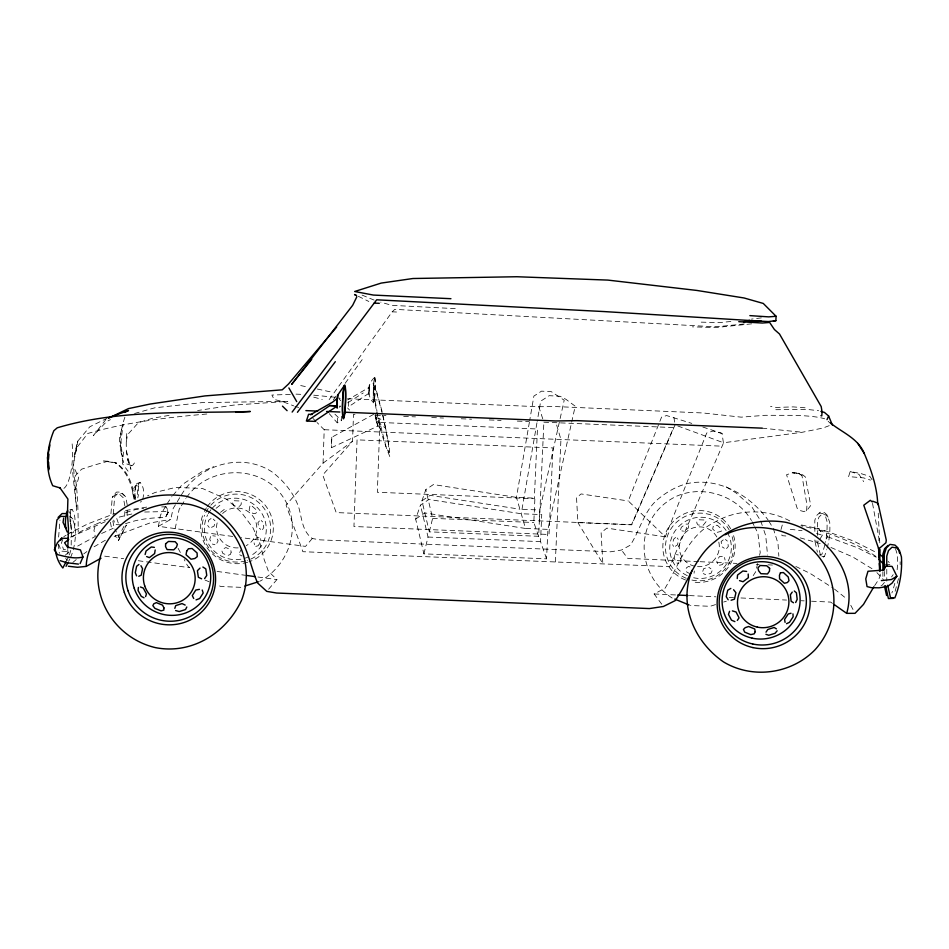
<?xml version="1.0" encoding="UTF-8"?>
<svg xmlns="http://www.w3.org/2000/svg" width="949" height="949" viewBox="0 0 949 949"><rect width="100%" height="100%" fill="white"/><g stroke="black" fill="none" stroke-linecap="round" stroke-linejoin="round"><path stroke-width="0.71" stroke-dasharray="4.75 3.56" d="M124.841 511.57L124.521 519.767M124.853 505.829L123.37 497.857L119.752 494.524L115.422 494.441L112.255 497.513L110.713 516.576M127.202 510.491L126.952 517.715M127.213 504.785L125.731 496.861L121.128 492.104L116.597 492.057L113.085 495.437L112.255 497.513M348.437 401.557L348.437 406.801L369.268 393.076L369.469 387.228L347.642 399.873M829.26 425.638L822.961 428.046L802.308 432.246L723.589 442.768L669.721 566.612L302.873 551.701L286.076 505.07L323.051 463.159L324.202 429.707L317.025 422.519M347.524 398.758L538.783 406.718L543.872 422.198L673.624 427.584L631.559 524.655L336.195 512.579L322.743 474.974L352.542 441.226L353.502 414.298L357.927 414.488M369.078 387.358L368.995 393.183M538.664 536.304L533.812 522.496L534.904 498.142L516.446 497.383L433.42 484.559L425.828 489.601L421.961 500.787L429.316 531.843L538.664 536.304L539.839 510.016L564.204 400.229L551.333 391.688L541.523 391.142L533.884 396.089L529.649 420.692M539.435 520.894L543.872 422.198M546.565 558.842L540.527 541.63L541.737 514.583L521.226 513.741L428.912 499.482L420.478 505.093L415.65 519.044L423.906 553.86L546.565 558.842L547.905 529.376L575.213 406.208L565.984 399.339L560.159 396.302L549.198 395.674L540.693 401.178L537.205 421.38M555.343 561.974L560.942 439.506L555.853 422.293M58.257 544.062L59.36 553.279M58.624 537.063L59.965 520.064M113.239 514.061L114.687 496.529L117.842 493.468L122.148 493.551L125.731 496.861M806.603 510.776L806.958 505.046L801.917 475.295L798.239 473.183L792.735 472.768L786.555 474.725L797.207 508.379L800.268 510.609L803.744 511.523L806.603 510.776L810.731 505.509L805.321 476.908L802.83 474.915L798.239 473.183L802.498 475.983L801.917 475.295M123.429 452.068L122.599 463.871L128.044 471.155M206.835 414.001C166.894 417.477 126.324 422.21 87.794 433.479L77.45 446.789L75.042 454.357L77.806 441.107L72.397 469.625L76.703 510.289L73.5 466.469L74.425 454.061L77.806 441.107L89.847 426.742L106.905 418.343M70.76 550.373L69.265 555.521M71.175 545.058L71.472 526.197L70.084 521.499M694.087 573.22L694.3 571.001M674.668 555.473L674.241 558.309L676.613 562.899L678.855 563.587M688.677 525.687L688.274 528.13L684.122 531.286L681.88 530.859M529.4 422.139L516.446 497.383L519.898 509.198L539.839 510.016M536.956 422.827L521.226 513.741L525.532 528.463L547.905 529.376M374.499 377.524C367.049 383.965 366.705 395.875 373.586 402.874M232.695 536.446L158.412 526.304L160.428 515.2L166.36 505.034M126.3 441.439L127.581 434.689L138.388 422.685L152.765 418.201L170.144 415.188M175.162 528.712L179.147 509.364L180.642 506.968M142.718 499.364C144.177 493.883 144.26 487.074 140.274 482.638L136.549 483.492L135.636 485.603L134.639 493.124L135.28 499.945M158.412 526.304L170.737 519.447L173.133 508.545L180.642 496.161M757.634 563.528L755.701 571.773L752.616 576.506M759.568 555.295L760.22 552.543L757.86 533.018L754.657 526.766M423.906 553.86L428.035 537.039L420.478 505.093M429.316 531.843L432.625 518.356L425.828 489.601M895.121 591.298L899.237 575.758M108.233 518.795L95.552 524.429L93.963 530.289L95.28 536.458L76.501 546.719M375.567 414.618L377.892 426.077L331.438 447.714L331.794 437.252L375.033 413.586M210.548 536.576L209.741 539.412L212.22 544.014L214.948 544.714M680.611 529.684L681.299 527.288L685.463 524.121L687.989 524.073M331.794 437.252L331.438 447.714M780.968 529.601L782.344 524.833M75.173 489.518L78.708 477.679L73.5 466.469M702.782 571.345L703.6 568.7L708.559 567.134L710.908 568.795M872.084 479.755L869.925 476.422L860.873 473.563L850.174 471.523L848.596 476.588L863.685 477.905L870.494 480.111M680.267 562.116L681.109 559.578L678.749 555.011L676.4 554.643M124.888 417.228C119.799 431.653 118.495 448.486 123.773 462.993L131.97 465.662M62.907 539.044L61.448 543.03L63.524 549.566L68.98 549.779M723.387 442.697L722.059 433.42L713.031 431.071L706.732 432.981L665.285 536.814L628.297 500.965L661.56 417.109L666.649 415.567L691.797 423.396M675.012 424.95L631.726 524.833L577.929 522.638L576.518 497.608L581.132 493.943L628.297 500.965M712.082 570.823L710.979 573.267L706.009 574.833L703.28 573.587M239.67 552.532L240.939 549.898M119.681 538L118.447 540.562L126.359 525.07L119.681 538L114.829 529.044M66.691 560.515L68.625 556.766M68.577 561.357L69.858 558.89M70.487 557.644C75.256 547.348 78.826 525.011 70.012 516.09M216.835 543.267L218.14 540.74L215.66 536.161L212.778 535.758M123.999 526.256L117.273 539.257L115.185 535.402M167.107 503.765L171.947 496.505M262.529 529.637L263.786 527.514L263.039 522.353L261.212 520.515M181.389 494.927C199.373 464.346 241.841 451.985 272.114 471.973C284.32 481.262 294.202 493.587 299.018 508.273C301.877 518.925 302.458 531.594 312.28 538.522L319.955 539.851L610.681 551.796L621.5 550.029L630.361 545.129C640.551 529.435 644.193 509.257 659.911 497.62C670.208 489.601 682.094 483.349 695.309 482.377C724.075 480.087 751.715 497.561 768.097 519.993M820.007 539.008L822.332 535.212L819.201 528.913L801.347 524.951M875.915 556.422C858.382 544.358 838.382 536.612 818.228 530.159L824.301 530.408L827.635 536.778L824.396 541.618M181.389 505.77L185.874 498.581M186.621 497.395C207.784 466.671 257.369 463.646 280.785 493.871C303.431 522.685 290.679 564.738 259.658 581.357M874.658 585.604L878.62 579.661L880.233 575.675L880.079 572.864M136.597 484.761C132.291 488.415 131.104 494.666 135.505 498.818A7.853 1.815 -87.1 0 1 135.577 487.489A7.853 1.815 -87.1 0 1 138.281 486.315A7.853 1.815 -87.1 0 1 137.807 497.81M891.586 576.945L893.175 574.643M329.125 399.659L392.198 311.818L394.748 309.35L710.196 326.539L718.868 326.527L745.309 323.858M333.336 399.826L335.875 396.279M345.199 383.277L362.162 359.635M105.908 419.446L93.31 435.698L106.561 421.605L110.44 419.636M726.566 548.558L728.298 546.458L727.669 541.321L725.451 539.471M884.444 582.461L882.072 585.308L878.027 586.126M268.614 589.222L276.918 579.59L268.437 571.298L264.249 559.815L259.979 543.397L253.063 528L241.319 512.199L226.645 499.233L202.422 488.462L175.624 487.395L155.209 492.436L147.498 495.864M312.28 538.522L305.519 546.387L241.426 537.632M172.884 495.414L182.279 484.559L201.686 471.819L213.549 466.552M259.492 520.954L257.962 522.591L258.709 527.727L260.714 529.364M827.137 548.178A79.87 78.684 -34.6 0 0 829.723 522.389L827.113 515.046L824.562 512.674L820.458 512.092L816.235 515.805L814.811 520.408L814.859 532.223M675.593 537.442L673.6 539.269L672.438 544.335L673.529 546.399M65.351 555.129L69.491 551.488L61.353 551.155L58.85 544.714M72.859 562.437L76.24 559.578M723.233 539.886L721.157 541.499L721.786 546.612L724.253 548.261M216.111 508.273L220.227 505.093L223.205 505.058M220.512 512.341L224.616 509.174L224.45 506.695M211.069 518.474L208.661 520.289L207.606 525.378L209.195 527.466M323.051 463.159L352.542 441.226M83.714 553.919L86.893 551.559M421.961 500.787L430.158 495.342L519.898 509.198M415.65 519.044L424.844 512.934L525.532 528.463M94.07 546.802L106.347 539.661M347.714 402.815L363.23 392.945M63.797 536.671L66.157 535.189M67.332 534.453L87.486 524.026L115.398 513.314M69.846 532.448L72.515 532.911L73.595 532.235C75.315 525.022 76.228 515.888 72.088 509.411L69.052 509.993M675.356 546.268L677.444 544.951L678.606 539.91L677.254 538.012M71.994 537.004L81.59 531.049L95.552 524.429M823.305 557.146L824.349 556.588A79.87 78.684 -34.6 0 0 826.733 549.601M661.75 604.193L654.146 593.967L665.119 588.166C679.259 564.264 688.084 535.034 715.036 521.997C738.168 508.51 768.998 508.474 792.024 522.211M329.279 413.681L337.251 422.839L341.581 420.561A24.793 2.278 -87.7 0 0 341.51 415.555M72.088 509.411L70.902 510.004C69.324 517.383 69.621 525.948 72.515 532.911M211.532 527.359L214.106 526.066L215.162 521.001L213.264 519.067M70.534 537.134L105.481 521.606M101.614 533.445L113.145 528.356M368.924 394.843L369.268 385.057M114.141 536.458L149.859 522.982L170.737 519.447M140.215 502.08L141.543 501.63M125.458 523.753C138.198 518.996 151.923 517.679 165.446 517.513L168.673 511.511L165.826 506.446M715.546 604.596L710.149 606.292L690.398 605.498M723.66 602.046L726.353 601.192M140.274 482.638L139.017 483.029L138.115 485.283L137.332 493.29L137.842 497.454M125.731 512.543L135.126 509.732L143.714 508.415M134.592 413.491L154.806 407.809L202.256 402.59L287.784 401.356L233.418 405.128L197.617 410.526M134.367 499.174C133.37 485.39 128.151 471.119 116.336 463.041L107.913 461.261L94.342 465.046L81.638 469.174L75.113 475.947C77.96 494.512 78.174 513.397 78.198 532.152M255.767 546.375L258.164 545.746L260.916 541.357L260.643 538.617M125.576 510.467L147.593 506.956M719.449 565.236L722.296 564.619L725.131 560.254L724.478 557.502M131.864 513.978L116.49 517.774L118.447 523.457M761.359 317.868L751.406 319.125M751.644 323.846L715.57 327.571L692.379 326.836M730.86 321.497L719.081 322.636L699.437 322.091M144.639 512.021L168.673 511.511L165.541 517.158L168.056 512.163L165.731 506.778L161.686 506.92M290.323 394.357L271.888 395.069L274.131 399.434L282.114 401.427L293.656 405.852M775.819 409.707L807.469 409.446L818.584 410.703M258.97 537.644L256.657 537.692L253.917 542.069L254.474 544.797M722.331 556.505L719.52 556.541L716.697 560.895L717.693 563.635M538.783 406.718L556.328 406.599L703.197 412.981L741.205 417.157L765.108 415.306L795.037 415.342A328.449 25.587 -7 0 1 824.681 418.817M819.212 554.94L821.609 554.975A79.242 78.079 -34.7 0 0 825.084 543.765M821.941 556.541L824.349 556.588M240.797 587.324L220.939 586.518L216.977 584.916M375.638 415.223L385.97 415.65M403.681 416.386L415.484 416.872M431.712 417.548L443.515 418.034M461.226 418.77L471.558 419.197M489.269 419.933L501.072 420.419M517.312 421.095L529.115 421.581M324.202 429.707L722.248 446.184M819.201 528.913L813.234 528.664L800.909 525.734M432.625 518.356L533.812 522.496M818.477 541.227L814.894 541.084L814.883 538.13M428.035 537.039L540.527 541.63M120.843 524.833L115.126 524.595L113.714 520.076M885.156 564.252L890.921 564.489L888.205 561.428M295.993 394.132L302.624 394.416M698.594 561.63L627.68 558.344L621.5 550.029M700.077 561.701L737.005 563.409M756.223 564.299L759.176 564.43M768.038 564.845L772.474 565.046M654.146 593.967L676.21 594.976M689.449 595.592L715.926 596.814M729.164 597.419L733.577 597.621M740.944 597.965L786.543 600.065M801.253 600.741L804.194 600.871M811.549 601.215L830.672 602.093L832.961 603.706M392.198 311.818L396.54 312.031M455.247 308.639L391.747 305.329L380.727 302.162M107.913 461.261L103.571 460.977L116.336 463.041L114.473 462.317C127 470.36 132.065 485.069 133.999 499.138M805.06 407.785L793.15 406.896L776.235 407.429L770.529 406.314M785.879 535.983L782 535.675L781.585 533.243M313.739 395.175L335.056 397.24M762.142 428.153L802.308 432.246M790.292 529.317L802.059 530.681M104.698 556.15L123.667 558.724M138.269 560.717L189.349 567.668M217.084 571.44L244.806 575.213M257.95 577.004L276.918 579.59M819.094 513.041L822.925 513.575L825.298 515.793L826.923 521.048A79.242 78.079 -34.7 0 1 825.393 542.33M665.285 536.814L606.85 528.13L601.12 532.674L602.829 563.635L577.929 522.638M300.714 385.579L308.2 387.133M317.298 389.019L330.679 391.913M800.209 537.869L820.197 543.563M313.716 397.145L322.292 399.446M824.301 530.408L853.353 540.966L875.559 552.069M816.555 533.516L822.332 535.212M827.635 536.778L857.018 547.585L876.224 557.193M850.174 471.523L858.975 474.346L863.649 481.629M374.12 300.098L360.798 294.558M702.806 427.038L722.059 433.42M294.914 406.279L298.686 407.524M830.944 547.478L852.593 556.861L873.815 569.791M677.776 425.959L723.589 442.768M376.433 417.619L383.871 420.443M337.832 397.536L340.169 398.45M205.091 580.112L209.053 581.713M795.831 566.47L810.244 573.481L833.246 588.19M690.635 573.825L687.04 572.354L685.605 569.744L686.483 567.799L688.618 566.375L691.014 567.36M358.319 296.278L368.817 301.474M239.717 554.762L242.031 555.995M726.21 486.837L736.199 493.065L751.916 507.003L760.019 519.815M834.42 589.044L847.089 599.151M377.322 421.463L385.674 428.355L388.604 444.962L388.853 452.412L386.243 447.56L377.322 412.708M189.705 567.668L187.582 565.77L184.189 559.53M828.145 421.297L831.371 424.191M672.177 598.048C635.356 574.181 633.624 519.174 673.968 497.454C700.777 483.931 736.531 494.714 751.466 520.515M69.763 516.149L72.883 519.008M828.086 517.098L825.689 514.868L821.834 514.322L818.951 517.11L817.504 521.748L817.564 535.639M334.914 414.167L341.581 420.561M312.933 418.426L316.005 421.498M338.805 398.58L340.762 400.68M347.619 408.011L349.588 410.11M876.888 572.603L883.389 579.578M375.045 414.95L375.602 418.189L379.802 423.574M768.832 521.191L772.545 527.193M65.718 558.332L67.142 560.634M178.092 548.297L180.808 553.291M375.602 418.189L376.492 422.068L381.7 431.842M850.779 605.296L853.815 611.026M377.892 426.077L376.492 422.068M752.106 521.772L754.016 525.521M760.754 520.977L762.403 525.876M763.921 530.384L765.748 535.794L767.527 555.094M127.712 459.482L130.915 469.316L126.537 451.392M773.293 528.403L778.014 543.552L778.844 556.209M895.488 548.664L897.398 554.963A95.102 93.417 -34 0 1 896.876 572.223M382.103 411.51L376.195 389.968L373.099 383.598C374.784 408.272 380.063 433.598 389.754 456.362L389.458 447.952L382.423 412.886M382.388 413.942L376.753 393.194L374.001 387.56L374.06 394.369L377.002 411.356M382.684 415.247L385.674 428.355M820.422 555.129L817.587 542.579L814.894 541.084L817.386 552.152M112.848 521.072L114.141 527.763M110.404 522.235L111.697 528.973M872.534 503.373L878.893 538.261L878.916 542.591M673.92 417.465L674.656 422.459M878.228 513.207L879.913 545.711M67.759 549.459L68.055 557.858M900.15 561.772L900.186 564.596M884.338 571.464L884.373 578.582M886.781 569.353L886.781 581.108M882.89 571.666L882.902 578.949M72.148 443.918A31.222 8.861 -87.3 0 1 63.132 488.735M894.812 583.338A95.102 93.417 -34 0 1 891.894 592.923M68.921 511.594A9.466 2.633 -86.6 0 1 70.76 517.81A9.466 2.633 -86.6 0 1 69.633 527.585M134.367 462.922A25.979 6.133 -87.6 0 1 127.676 459.34A25.979 6.133 -87.6 0 1 127.036 431.226M733.589 535.651A36.276 35.813 -30.6 0 1 692.212 581.867M685.534 579.993A36.276 35.813 -30.6 0 1 672.082 522.804A36.276 35.813 -30.6 0 1 730.908 529.245M732.13 536.754A34.188 33.737 -30.6 0 1 691.88 580.041M686.234 578.297A34.188 33.737 -30.6 0 1 674.122 524.714A34.188 33.737 -30.6 0 1 729.2 529.993M727.373 532.519A30.902 30.498 -30.5 0 1 693.636 577.763M687.29 575.64A30.902 30.498 -30.5 0 1 677.574 527.739A30.902 30.498 -30.5 0 1 726.685 531.369M718.808 542.093A20.119 19.858 -30.6 0 1 697.527 566.648M694.775 566.245A20.119 19.858 -30.6 0 1 683.268 534.975A20.119 19.858 -30.6 0 1 716.815 536.944M207.214 506.636A36.442 35.955 28.6 0 1 265.922 506.173A36.442 35.955 28.6 0 1 249.041 561.808M247.689 562.235A36.442 35.955 28.6 0 1 203.205 513.99M204.332 511.464A36.442 35.955 28.6 0 1 206.431 507.798M210.832 505.224A34.342 33.879 28.6 0 1 265.02 509.743A34.342 33.879 28.6 0 1 247.143 560.479M245.708 560.895A34.342 33.879 28.6 0 1 204.581 515.212M205.803 512.531A34.342 33.879 28.6 0 1 208.958 507.49M212.208 508.225A31.044 30.629 28.6 0 1 259.623 510.135A31.044 30.629 28.6 0 1 249.99 556.126M248.804 556.707A31.044 30.629 28.6 0 1 207.665 514.832M208.294 513.658A31.044 30.629 28.6 0 1 211.342 509.222M222.6 513.48A20.202 19.929 28.6 0 1 252.909 516.268A20.202 19.929 28.6 0 1 246.218 545.639M238.199 547.881A20.202 19.929 28.6 0 1 217.962 520.337M337.251 422.839A24.793 2.278 -87.7 0 1 337.832 416.172M339.267 407.358A24.793 2.278 -87.7 0 1 340.644 406.777M357.061 439.85L353.953 526.517L549.032 534.477L552.959 447.94L357.061 439.85M379.908 422.459L377.334 492.27L534.346 498.711L537.454 428.995L379.908 422.459M119.503 437.24L119.396 442.127L122.291 456.777L121.021 440.988L123.085 424.322L119.503 437.24M241.283 502.65L241.129 504.477L239.575 506.244L234.356 506.031L232.019 502.27L233.774 500.728L239.018 500.953L241.283 502.65M713.162 526.683L712.675 529.032L716.471 532.508L721.276 531.345L721.181 528.818L717.373 525.331L714.526 525.165L713.162 526.683M231.141 552.188L230.465 554.394L227.784 555.473L222.92 553.504L221.864 550.906L223.217 548.973L225.838 547.561L230.69 549.53L231.141 552.188M706.032 521.665L703.245 525.212L698.049 524.999L696.827 523.124L696.815 521.286L699.045 519.779L704.265 519.993L706.032 521.665M249.907 506.149L249.148 510.076L253.051 513.575L255.447 513.433L256.823 512.365L256.23 509.815L252.315 506.303L249.907 506.149M795.321 472.97L792.735 472.768L799.663 473.729L795.321 472.97M374.57 398.77A12.989 0.89 -87.8 0 0 374.902 377.417A12.989 0.89 -87.8 0 0 373.23 394.179A12.989 0.89 -87.8 0 0 374.57 398.77M374.547 398.07A11.946 0.819 -87.8 0 0 374.855 378.437A11.946 0.819 -87.8 0 0 373.313 393.859A11.946 0.819 -87.8 0 0 374.547 398.07"/><path stroke-width="1.42" d="M880.008 549.542L879.652 570.622L879.26 563.516M67.806 548.059L68.47 528.522L67.462 513.67L67.901 499.067L59.728 487.513M307.678 420.621L329.932 405.555L336.966 406.042L337.239 398.402L332.352 402.293L310.56 414.713M292.138 412.068L376.682 299.801L604.086 311.569L761.454 321.213L768.441 321.557L775.855 320.703L776.092 316.278L763.269 303.443L744.099 297.986L696.863 290.441L607.882 280.097L516.897 276.74L412.957 278.508L381.201 283.087L354.677 291.497L373.372 295.068L450.941 298.698M48.494 459.47L48.921 454.073M737.243 578.558L737.551 575.035L742.853 571.013L746.649 571.428M138.376 587.443L138.079 590.527L141.271 596.363L144.023 597.787M68.34 566.245L77.427 567.277L86.24 566.399C86.501 546.292 101.069 530.42 113.512 516.054C134.45 497.573 159.622 492.068 186.846 496.351C209.302 503.409 228.08 518.095 240.382 538.166C248.745 552.081 251.105 568.249 257.57 582.947L266.764 591.369L276.633 593.03L649.436 608.57L663.434 606.47L675.166 600.622C689.033 581.073 695.38 556.007 715.38 541.262C734.811 524.524 760.647 518.166 785.819 522.306C824.61 531.404 858.359 572.627 846.698 613.362L855.037 613.327L863.495 604.418L873.863 586.79M155.185 549.946L154.616 553.599L149.373 557.644L146.632 556.565M692.07 570.242C678.108 604.655 694.194 641.654 723.529 661.928C752.676 679.437 791.383 674.004 815.049 649.757C844.456 617.17 838.963 566.055 802.225 541.499C779.39 526.304 750.066 522.531 725.036 534.773M49.941 444.986L47.45 457.679L48.897 469.909M145.126 554.524L146.051 551.013L151.271 546.98L154.379 547.359M174.83 608.345L175.707 605.604L182.042 603.6L185.174 605.071M145.612 596.541L146.454 593.932L143.263 588.072L140.393 586.98M729.579 611.322L728.476 614.359L731.465 620.16L734.882 621.607M60.712 540.396L61.638 538.166L68.423 538.439M80.131 563.564L82.978 556.992L80.44 549.886L67.438 547.098L64.591 542.769L68.743 539.352M827.006 419.636L828.607 415.994L824.432 412.412L820.921 411.392M795.665 602.52L797.184 599.317L796.413 592.817L794.289 590.99M356.824 296.823L352.672 305.293L291.628 384.416L311.735 359.28M63.702 518.047L63.037 522.377L65.683 527.893M66.347 513.172L67.652 510.538M186.811 607.004L185.53 609.555L179.219 611.547L175.624 610.551M66.05 561.761L62.836 568C51.483 554.24 55.125 536.173 56.916 519.933L60.558 516.386L65.552 516.481M66.027 566.316L67.937 562.603M766.021 632.153L767.8 629.46L774.159 627.467L776.401 628.89M204.604 578.605L206.763 575.414L205.803 568.878L202.884 567.016M737.326 620.409L739.069 617.846L736.068 612.01L732.414 610.895M337.547 395.365L344.309 385.567M896.864 576.245L892.107 583.089L887.588 586.47L879.082 587.811L871.467 587.692L867.042 586.589L865.761 578.854L867.979 571.262L883.009 570.124L885.381 567.466L884.836 566.102L892.06 566.399L896.864 576.245L891.408 579.542L881.372 580.586M792.249 592.093L790.375 594.75L791.146 601.275L793.518 602.757M297.44 412.293L335.317 361.688M777.148 630.788L775.084 633.291L768.761 635.272L765.926 634.312M336.658 327.037L288.543 383.965L282.268 389.825L205.043 395.911L150.25 404.025L128.459 408.604L108.566 418.177M61.638 538.166L57.474 542.638L54.283 549.839L57.533 554.631C65.659 556.624 74.793 559.246 82.978 556.992M200.025 568.107L197.392 570.729L198.365 577.289L201.615 578.819M58.079 517.442L62.124 513.551L67.343 513.611M888.05 545.367L884.61 548.676L882.878 554.192L882.89 570.207M138.957 564.43L136.632 566.268L135.304 572.721L136.609 575.853M315.068 420.917L337.429 405.864L329.932 405.555M730.825 588.416L727.729 590.219L726.234 596.636L728.168 599.792M86.24 566.399L101.009 558.202M124.663 412.447L128.542 410.478L108.257 417.857M786.543 623.695L789.485 622.33L793.115 616.803L792.973 613.884M138.768 576.28L141.235 575.177L142.564 568.7L140.927 565.711M196.052 599.887L199.693 598.546L203.181 592.983L202.232 590.017M731.11 600.243L734.431 599.175L735.938 592.734L733.577 589.72M244.842 586.043L258.318 581.784M749.603 320.347L743.506 321.925L738.761 321.687M791.027 613.268L788.216 613.956L784.574 619.507L785.084 622.342M199.42 589.365L195.791 590.029L192.291 595.604L193.715 598.487M776.092 316.278L768.702 316.871L749.864 315.614M768.726 322.53L762.355 323.028L743.506 321.925L761.454 321.213M773.423 320.857L775.855 320.703M235.827 412.329L250.322 411.486C185.885 413.55 119.669 409.114 57.248 427.809L53.856 430.704C46.75 447.667 44.817 468.747 52.717 485.722L60.273 488M893.246 598.368L888.406 598.546L885.619 585.711M374.155 303.122L379.315 303.312M305.898 410.609L317.713 411.095M326.575 411.463L339.861 412.02M344.285 412.198L555.462 420.965L577.265 420.656L762.142 428.153M312.316 414.452L308.591 414.298L306.373 421.036L315.543 421.415M677.681 595.047L687.978 595.521M78.423 564.097L67.023 562.769L60.167 560.669M246.266 575.414L255.02 576.612M820.885 415.674L821.751 415.911L822.095 411.949L821.193 406.552L779.497 333.989L774.42 329.54L769.402 322.114M739.508 580.622L743.031 581.737L748.358 577.704L748.203 574.026M872.677 501.191L877.611 503.053L878.347 504.607L886.283 540.123L885.939 542.757L878.727 548.925L879.996 571.452M674.786 599.104L689.093 604.964M355.934 295.127L354.57 294.534L356.61 295.697M878.845 554.145L883.234 556.909M834.112 604.513L846.698 613.362M830.494 423.04C842.404 432.661 858.193 438.355 864.325 453.598C871.123 469.779 877.184 486.956 877.754 504.619M872.273 501.926L870.328 500.301L863.768 505.224L878.727 548.925L878.572 547.893L879.011 557.834M282.47 406.136L287.096 410.68M878.833 559.341L882.736 563.22M67.189 531.986L65.173 526.968M864.325 453.598L857.837 443.385M296.717 401.605L288.887 387.939M828.607 415.994L832.439 425.152M899.652 553.35L898.003 547.929L894.943 545.082L890.008 544.394L886.307 547.953L884.243 554.382L884.326 570.041M884.432 585.841L886.58 595.509M887.718 585.284L890.494 597.823L894.848 597.894A96.015 94.283 -33.9 0 0 901.431 556.897L899.498 550.539L896.627 547.87L892.001 547.217L888.513 550.562L886.769 556.114L886.781 566.411M48.589 462.08L48.85 468.604M66.015 528.225A9.466 2.633 -86.6 0 1 65.6 519.281A9.466 2.633 -86.6 0 1 67.723 512.057M337.381 407.999A6.548 0.617 -87.8 0 1 336.907 400.466A6.548 0.617 -87.8 0 1 338.022 396.457M165.601 543.813L165.553 546.648L167.083 549.566L173.774 549.839L176.49 547.098L177.416 544.287L175.174 541.713L168.495 541.44L165.601 543.813M163.928 607.906L163.833 610.077L161.093 610.883L154.912 608.392L152.86 605.64L153.785 603.813L156.348 602.639L162.564 605.142L163.928 607.906M769.639 568.368L769.461 571.191L767.516 573.955L760.873 573.694L758.607 570.752L757.907 567.893L760.137 565.509L766.756 565.782L769.639 568.368M186.656 551.215L186.051 554.738L191.057 559.21L194.83 558.51L197.262 556.648L197.095 552.959L192.113 548.51L188.424 548.747L186.656 551.215M102.326 550.634C86.976 592.354 112.457 637.431 155.339 647.609C192.018 654.834 226.586 632.876 241.687 599.946C257.203 559.436 231.959 514.299 190.097 504.524C154.77 498.32 116.846 517.537 102.326 550.634M780.446 572.805L779.449 575.296L779.58 578.843L784.42 583.279L787.362 582.556L789.01 580.658L788.228 576.968L783.399 572.544L780.446 572.805M755.202 631.714L754.23 633.837L750.754 634.62L744.68 632.129L743.447 629.436L745.238 627.645L748.654 626.506L754.752 628.997L755.202 631.714M124.355 592.484A46.987 46.169 27.5 0 0 203.774 609.756A46.987 46.169 27.5 0 0 178.187 533.243A46.987 46.169 27.5 0 0 124.355 592.484M128.091 590.919A44.022 43.263 27.5 0 0 202.517 607.099A44.022 43.263 27.5 0 0 178.542 535.39A44.022 43.263 27.5 0 0 128.091 590.919M134.224 588.261A39.395 38.719 27.5 0 0 200.82 602.734A39.395 38.719 27.5 0 0 179.361 538.569A39.395 38.719 27.5 0 0 134.224 588.261M144.734 585.948A25.967 25.516 27.5 0 0 188.649 595.462A25.967 25.516 27.5 0 0 174.474 553.172A25.967 25.516 27.5 0 0 144.734 585.948M752.937 647.586A46.726 45.92 -29.6 0 0 808.216 588.665A46.726 45.92 -29.6 0 0 729.805 571.428A46.726 45.92 -29.6 0 0 752.937 647.586M752.723 643.991A43.784 43.037 -29.6 0 0 804.527 588.771A43.784 43.037 -29.6 0 0 731.027 572.627A43.784 43.037 -29.6 0 0 752.723 643.991M752.142 638.143A39.182 38.518 -29.6 0 0 798.477 588.712A39.182 38.518 -29.6 0 0 732.699 574.275A39.182 38.518 -29.6 0 0 752.142 638.143M757.278 627.111A25.825 25.386 -29.6 0 0 787.812 594.513A25.825 25.386 -29.6 0 0 744.443 585.023A25.825 25.386 -29.6 0 0 757.278 627.111M344.748 413.159A16.916 1.507 -87.8 0 0 344.985 385.389A16.916 1.507 -87.8 0 0 342.411 407.323A16.916 1.507 -87.8 0 0 344.748 413.159M344.701 412.257A15.564 1.388 -87.8 0 0 344.914 386.718A15.564 1.388 -87.8 0 0 342.542 406.907A15.564 1.388 -87.8 0 0 344.701 412.257"/></g></svg>
